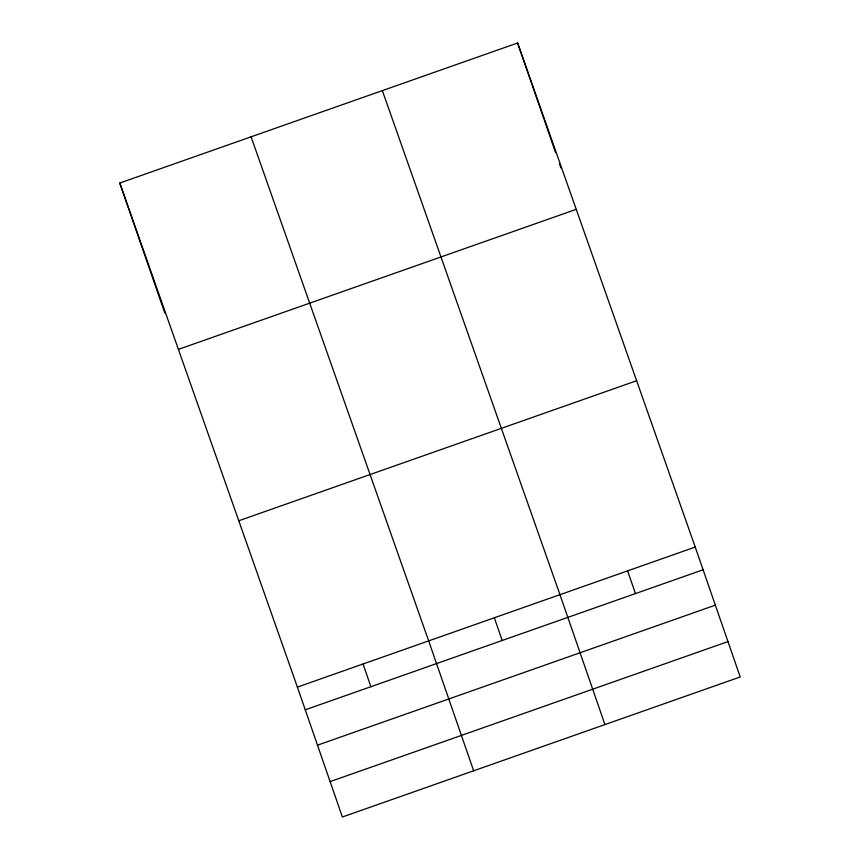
<?xml version="1.0" encoding="UTF-8"?>
<svg xmlns="http://www.w3.org/2000/svg" width="860" height="860" viewBox="0 0 860 860"><rect width="100%" height="100%" fill="white"/><g stroke="black" fill="none" stroke-linecap="round" stroke-linejoin="round"><path stroke-width="1.29" d="M119.787 183.029L517.623 43L695.235 547.067L740.213 676.971L342.377 817L297.388 687.097L119.787 183.029L164.765 312.933M178.396 349.375L576.243 209.345M238.779 520.762L636.626 380.733M297.388 687.097L695.235 547.067M305.257 709.812L703.093 569.771M317.501 745.179L715.348 605.15M330.122 781.622L727.968 641.592M382.356 90.612L559.967 594.679L604.946 724.582M251.077 136.815L428.678 640.893L473.656 770.786M517.623 43L531.62 83.388M532.05 84.656L543.627 118.089M544.047 119.303L550.357 137.525M550.798 138.793L555.614 152.682M559.548 164.056L560.86 167.85M627.596 570.879L635.465 593.583M494.328 617.781L502.186 640.496M363.038 663.995L370.896 686.699"/></g></svg>
